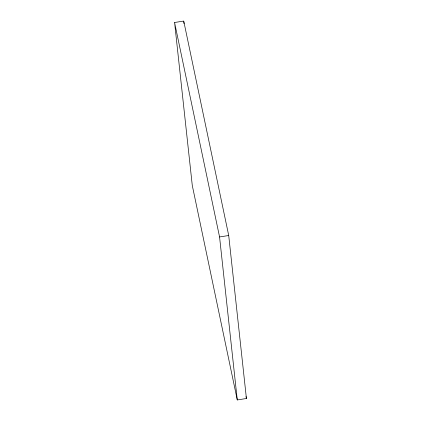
<?xml version="1.0" encoding="UTF-8"?>
<svg xmlns="http://www.w3.org/2000/svg" width="421" height="421" viewBox="0 0 421 421"><rect width="100%" height="100%" fill="white"/><g stroke="black" fill="none" stroke-linecap="round" stroke-linejoin="round"><path stroke-width="0.63" d="M174.578 22.502L183.724 21.05L228.714 235.507L246.422 398.498L237.276 399.95L192.286 185.493L174.578 22.502L219.567 236.96L237.276 399.95M219.567 236.96L228.714 235.507M246.017 396.571L246.422 398.498M183.798 21.703L184.009 23.66"/></g></svg>
